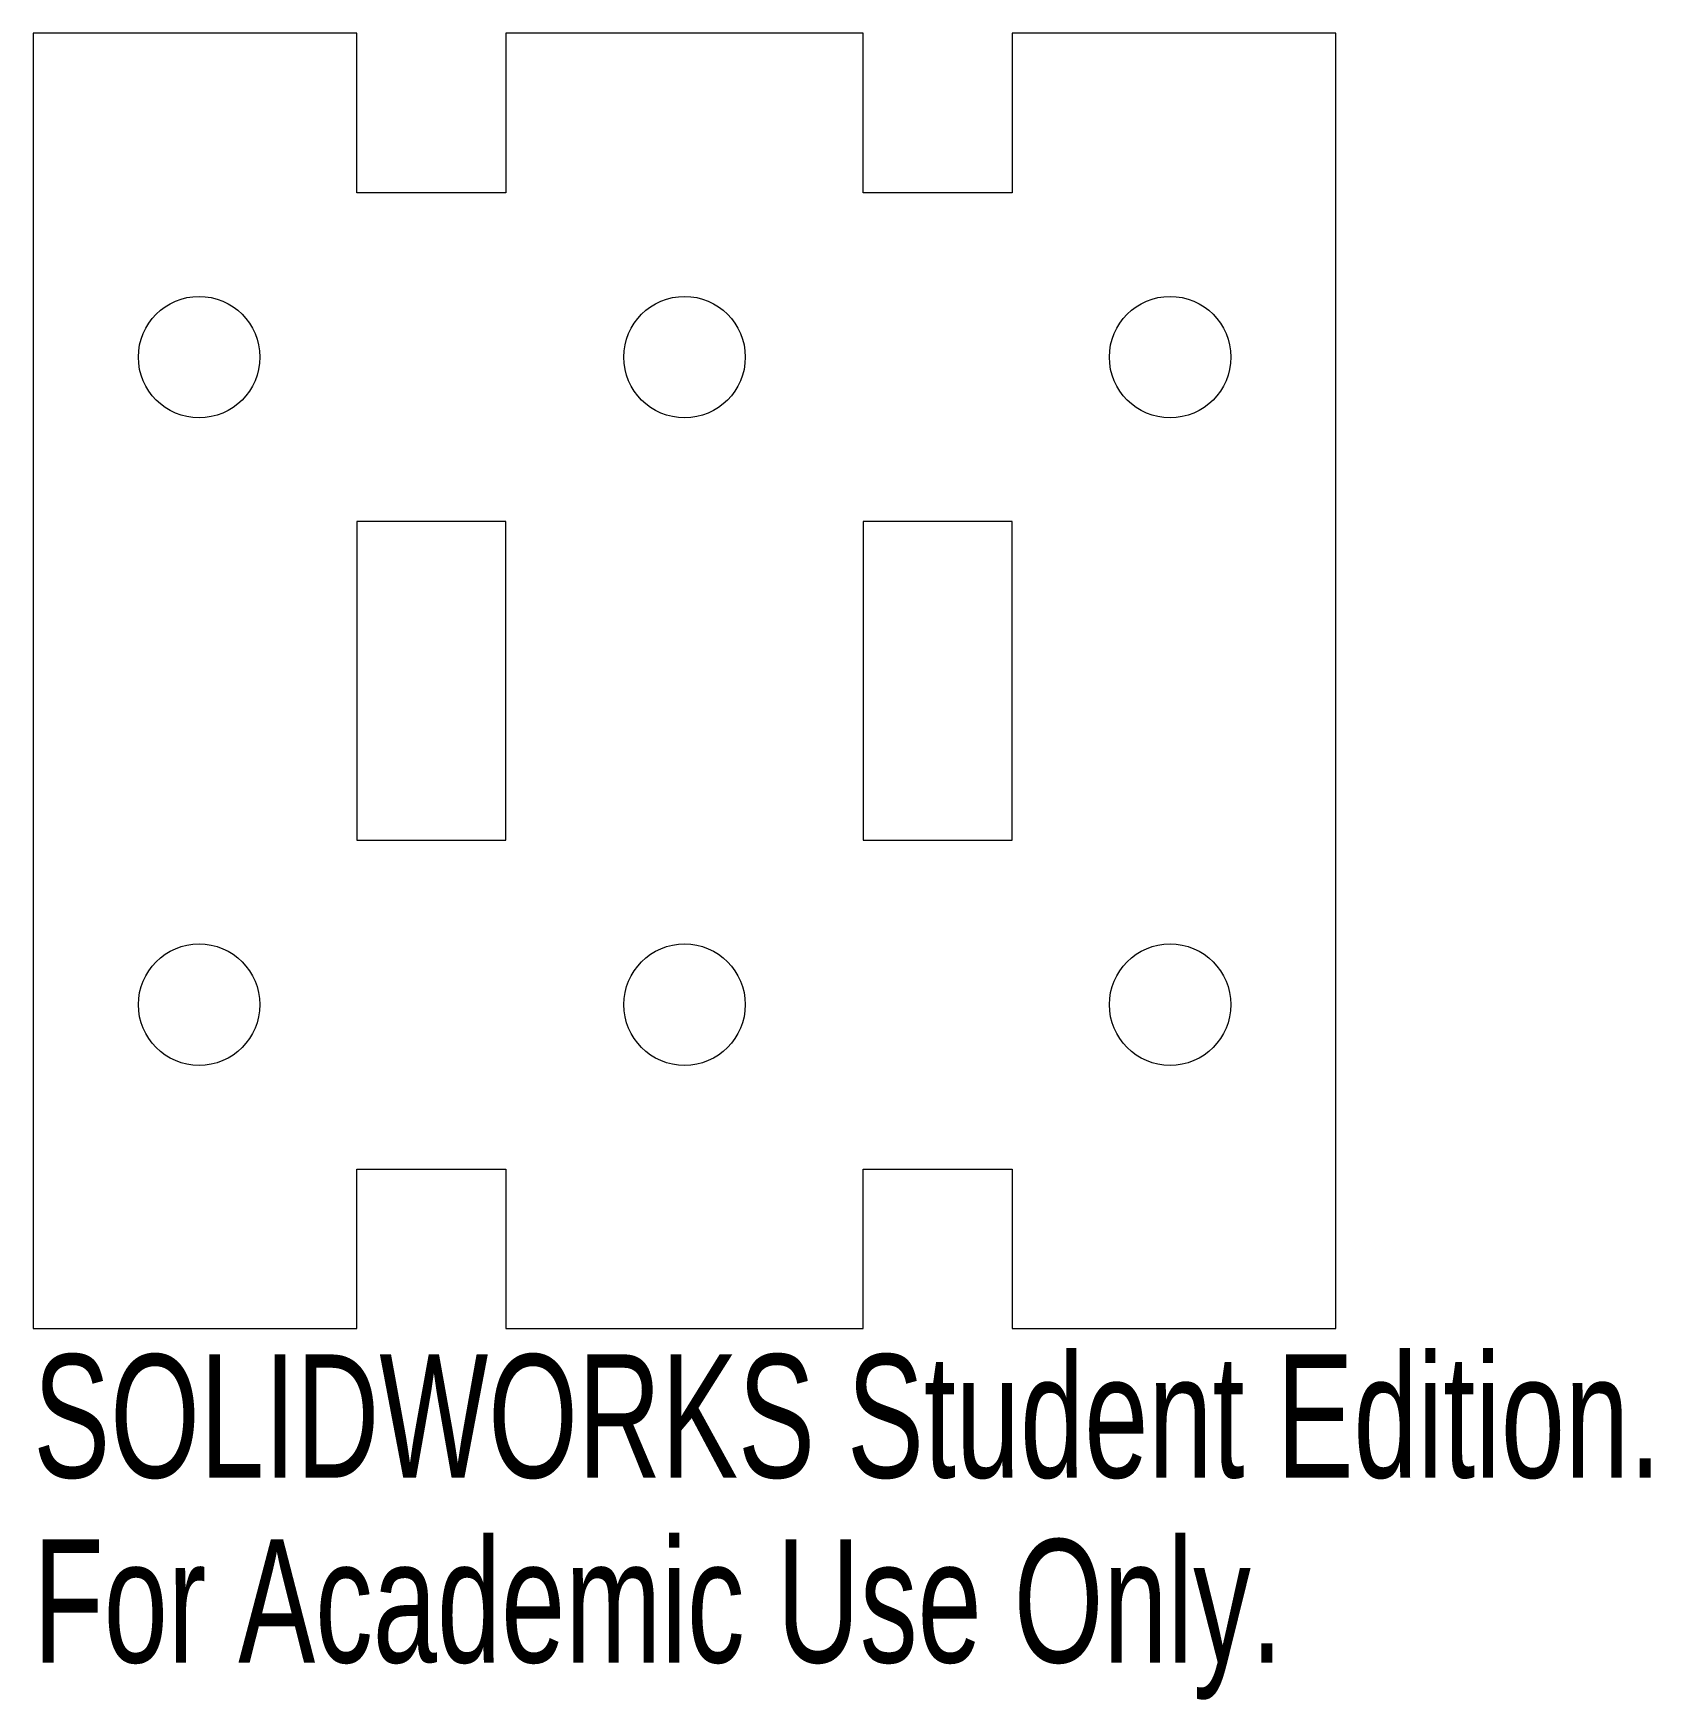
# Model space of a CAD drawing. Header units: inches. Extents: x -1.01 to 1.49, y -1.57 to 1.
import ezdxf

# ---------------------------------------------------------------- set-up
doc = ezdxf.new("R2010")
doc.units = ezdxf.units.IN
doc.header["$MEASUREMENT"] = 0
doc.styles.add('SLDTEXTSTYLE0', font='TXT', dxfattribs={"width": 0.7})

msp = doc.modelspace()

# ---------------------------------------------------------------- linework, layer by layer
at = {"color": 7, "linetype": 'Continuous', "lineweight": 15}
for p, q in [((-0.5061, 1), (-1.0061, 1)), ((-1.0061, 1), (-1.0061, -1)), ((-0.5061, 0.7539), (-0.5061, 1)), ((-0.2761, 1), (-0.2761, 0.7539)), ((0.2761, 1), (-0.2761, 1)), ((0.2761, 0.7539), (0.2761, 1)), ((1.0061, 1), (0.5061, 1)), ((0.5061, 1), (0.5061, 0.7539)), ((1.0061, -1), (1.0061, 1)), ((-0.2761, 0.7539), (-0.5061, 0.7539)), ((0.5061, 0.7539), (0.2761, 0.7539)), ((-0.5061, 0.2461), (-0.5061, -0.2461)), ((-0.2761, 0.2461), (-0.5061, 0.2461)), ((-0.2761, -0.2461), (-0.2761, 0.2461)), ((0.2761, 0.2461), (0.2761, -0.2461)), ((0.5061, 0.2461), (0.2761, 0.2461)), ((0.5061, -0.2461), (0.5061, 0.2461)), ((-0.5061, -0.2461), (-0.2761, -0.2461)), ((0.2761, -0.2461), (0.5061, -0.2461)), ((-0.5061, -1), (-0.5061, -0.7539)), ((-0.5061, -0.7539), (-0.2761, -0.7539)), ((-0.2761, -0.7539), (-0.2761, -1)), ((0.2761, -1), (0.2761, -0.7539)), ((0.2761, -0.7539), (0.5061, -0.7539)), ((0.5061, -0.7539), (0.5061, -1)), ((-1.0061, -1), (-0.5061, -1)), ((-0.2761, -1), (0.2761, -1)), ((0.5061, -1), (1.0061, -1))]:
    msp.add_line(p, q, dxfattribs=at)
for centre in [(-0.75, 0.5), (0, 0.5), (0.75, 0.5), (-0.75, -0.5), (0, -0.5), (0.75, -0.5)]:
    msp.add_circle(centre, 0.0938, dxfattribs=at)

# ---------------------------------------------------------------- texts
at = {"color": 7, "linetype": 'Continuous', "char_height": 0.1903, "attachment_point": 1, "style": 'SLDTEXTSTYLE0'}
for s, insert in [('SOLIDWORKS Student Edition.', (-1.0061, -1.0401)), ('For Academic Use Only.', (-1.0061, -1.3256))]:
    msp.add_mtext(s, dxfattribs=dict(at, insert=insert))

doc.saveas('drawing.dxf')
